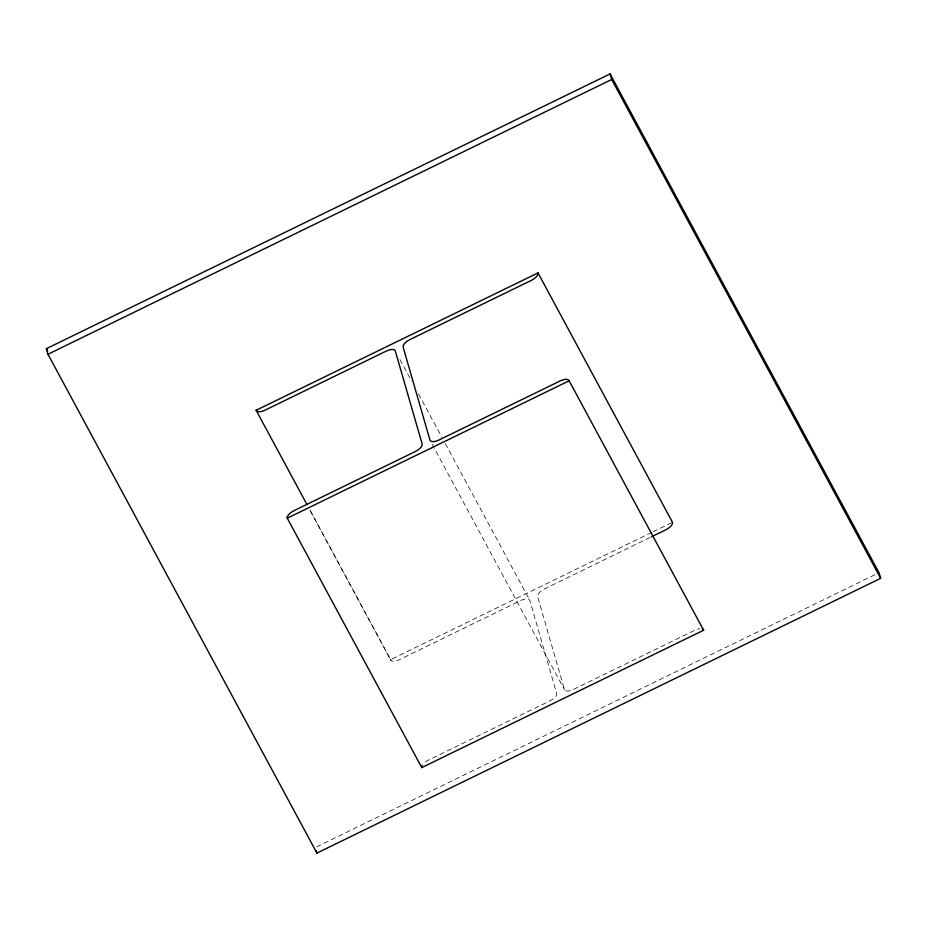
<?xml version="1.0" encoding="UTF-8"?>
<svg xmlns="http://www.w3.org/2000/svg" width="927" height="927" viewBox="0 0 927 927"><rect width="100%" height="100%" fill="white"/><g stroke="black" fill="none" stroke-linecap="round" stroke-linejoin="round"><path stroke-width="0.7" stroke-dasharray="4.63 3.48" d="M651.693 532.434L390.615 659.688L309.653 509.526M652.99 531.808L672.481 522.307M650.233 537.393L544.369 588.993A8.737 3.801 -28.3 0 0 537.614 596.536L564.462 689.561A8.737 3.801 -28.3 0 0 573.361 689.468L694.717 630.314A8.737 3.801 -28.3 0 1 699.897 628.738M316.617 846.872L876.432 574.01M391.565 660.789L390.615 659.688A8.737 3.801 -28.3 0 0 399.525 659.595L520.881 600.441A8.737 3.801 -28.3 0 1 529.78 600.348L556.629 693.373A8.737 3.801 -28.3 0 1 549.873 700.916L428.517 760.059A8.737 3.801 -28.3 0 0 422.839 764.404M399.966 359.525L411.634 381.159M418.494 393.882L441.831 437.15M445.261 443.512L529.653 600.024M432.167 444.276L564.589 689.873M309.78 509.85L390.742 660.012"/><path stroke-width="1.39" d="M287.44 516.548L287.277 518.181L421.762 767.602L703.628 630.221L569.143 380.8A8.737 3.801 -28.3 0 0 560.232 380.904L438.877 440.047A8.737 3.801 -28.3 0 1 429.977 440.14L403.129 347.115A8.737 3.801 -28.3 0 1 409.885 339.583L531.241 280.429A8.737 3.801 -28.3 0 0 537.996 272.897L672.481 522.307A8.737 3.801 -28.3 0 1 665.725 529.85L651.519 536.768M46.35 348.679L610.07 73.917L879.039 572.747L880.65 578.321L316.93 853.083L47.961 354.253L46.35 348.679L47.717 351.217M47.961 354.253L611.681 79.49L610.07 73.917M537.996 272.897L256.13 410.279L306.907 504.439M569.143 380.8L287.277 518.181A8.737 3.801 -28.3 0 1 294.033 510.65L415.389 451.495A8.737 3.801 -28.3 0 0 422.144 443.963L395.296 350.939A8.737 3.801 -28.3 0 0 386.397 351.032L265.041 410.174A8.737 3.801 -28.3 0 1 256.13 410.279L257.08 411.379M611.681 79.49L880.65 578.321M316.292 850.859L316.93 853.083M702.26 628.935A8.737 3.801 -28.3 0 1 703.628 630.221M421.924 765.957L421.762 767.602A8.737 3.801 -28.3 0 1 421.924 765.957"/></g></svg>
